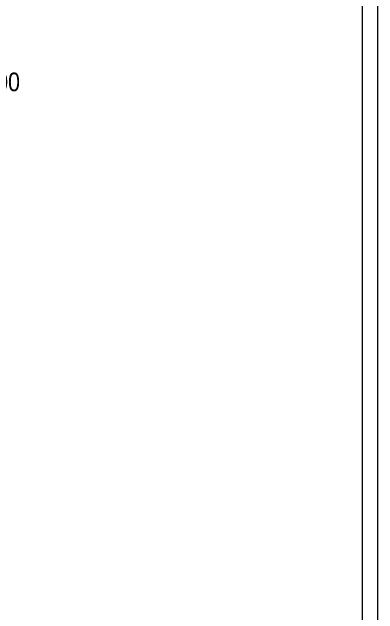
# Model space of a CAD drawing. Header units: millimetres. Extents: x 68 to 194, y 47 to 103.
# Drawn here: x 103.78 to 109.65, y 84.31 to 93.98 of the extents above; entities that cross this region are included whole.
import ezdxf

# ---------------------------------------------------------------- set-up
doc = ezdxf.new("R2010")
doc.units = ezdxf.units.MM
doc.layers.add('G_Acotación', color=171, linetype='Continuous')
doc.styles.add('Acotacion', font='ARIALN.TTF')
doc.dimstyles.new('Lenin_50', dxfattribs={"dimtxt": 0.3, "dimasz": 0.08, "dimexe": 0.15, "dimexo": 0.2, "dimgap": 0.03, "dimtad": 2, "dimtih": 1, "dimtoh": 1, "dimlfac": -1, "dimzin": 4, "dimdsep": 46, "dimtxsty": 'Acotacion', "dimblk": 'ARCHTICK', "dimcen": 0.08, "dimclrd": 256, "dimclre": 256, "dimclrt": 4, "dimazin": 1, "dimtm": 1e-09, "dimtfac": 1, "dimtmove": 2, "dimatfit": 2, "dimfxl": 0, "dimtolj": 1, "dimlwd": 13, "dimlwe": 18, "dimarcsym": 0})

# ---------------------------------------------------------------- blocks, each defined once
blk = doc.blocks.new('_ArchTick')
at = {"color": 0, "linetype": 'ByBlock', "const_width": 0.15}
blk.add_lwpolyline([(-0.5, -0.5), (0.5, 0.5)], dxfattribs=at)
blk = doc.blocks.new('*D100')
at = {"layer": 'Defpoints', "color": 0}
for p in [(101.3519, 99.1087), (102.8519, 99.1087), (101.3519, 86.6087)]:
    blk.add_point(p, dxfattribs=at)
at = {"layer": 'G_Acotación', "lineweight": 18}
for p, q in [((101.5519, 99.1087), (103.0019, 99.1087)), ((101.5519, 86.6087), (103.0019, 86.6087))]:
    blk.add_line(p, q, dxfattribs=at)
at = {"layer": 'G_Acotación', "lineweight": 13}
blk.add_line((102.8519, 86.6087), (102.8519, 99.1087), dxfattribs=at)
at = {"layer": 'G_Acotación', "lineweight": 13, "xscale": 0.08, "yscale": 0.08, "zscale": 0.08}
for p, rotation in [((102.8519, 99.1087), 90), ((102.8519, 86.6087), 270)]:
    blk.add_blockref('_ArchTick', p, dxfattribs=dict(at, rotation=rotation))
at = {"layer": 'G_Acotación', "color": 4, "lineweight": 5, "insert": (103.3806, 92.8587), "char_height": 0.3, "attachment_point": 5, "style": 'Acotacion'}
blk.add_mtext('\\A1;12.500', dxfattribs=at)

msp = doc.modelspace()

# ---------------------------------------------------------------- linework, layer by layer
at = {"lineweight": 5}
for points in [[(109.6519, 75.1029), (109.6519, 102.6587), (68.6019, 102.6587), (68.6019, 75.1029)], [(109.4019, 75.3529), (109.4019, 102.4087), (68.8519, 102.4087), (68.8519, 75.3529)]]:
    msp.add_lwpolyline(points, close=True, dxfattribs=at)

# ---------------------------------------------------------------- dimensions: what is measured, and where the dimension line sits
at = {"layer": 'G_Acotación', "lineweight": 5}
dim = msp.add_linear_dim(base=(102.8519, 99.1087), p1=(101.3519, 86.6087), p2=(101.3519, 99.1087), angle=90, dimstyle='Lenin_50', override={"dimdec": 3, "dimfxl": 0.06}, dxfattribs=at)
dim.commit()
dim.dimension.update_dxf_attribs({"geometry": '*D100', "text_midpoint": (103.3806, 92.8587)})

doc.saveas('drawing.dxf')
